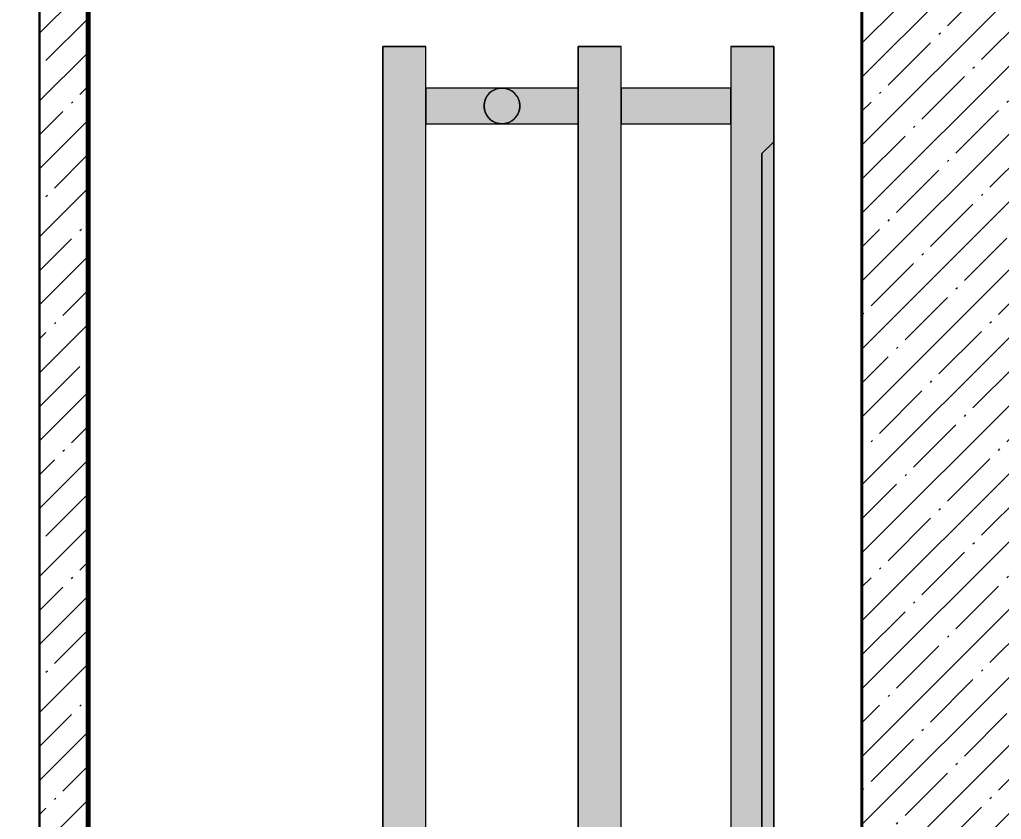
# Model space of a CAD drawing. Header units: millimetres. Extents: x -3511 to 67671, y -1987 to 16130.
# Drawn here: x 48266.8 to 48678.6, y 8705.6 to 9041.2 of the extents above; entities that cross this region are included whole.
import ezdxf

# ---------------------------------------------------------------- set-up
doc = ezdxf.new("R2010")
doc.units = ezdxf.units.MM
for name, color, linetype, lineweight in [('A-ANNO-DIMS', 7, 'Continuous', 9), ('A-ANNO-DIMS-25', 7, 'Continuous', 9), ('A-WALL', 7, 'Continuous', 9), ('A-WALL-7', 7, 'Continuous', 40), ('M-EQPM', 7, 'Continuous', 9)]:
    doc.layers.add(name, color=color, linetype=linetype, lineweight=lineweight)
for name, color, linetype, lineweight, true_color in [('A-WALL-4', 7, 'Continuous', 40, 0x3c3c3c), ('A-WALL-5', 7, 'Continuous', 30, 0x3c3c3c), ('A-WALL-6', 7, 'Continuous', 9, 0x787878), ('A-WALL-FNSH-3', 7, 'Continuous', 30, 0x3c3c3c), ('I-WALL-1', 7, 'Continuous', 9, 0x787878)]:
    doc.layers.add(name, color=color, linetype=linetype, lineweight=lineweight, true_color=true_color)
doc.layers.add('M-EQPM-1', color=7, linetype='Continuous', lineweight=9, true_color=0xe6e6e6, transparency=0.7)
doc.styles.add('ISOCPEUR_3', font='isocpeur.ttf', dxfattribs={"width": 0.9, "height": 50})
doc.dimstyles.new('ISO-2_0_0_9К_Средний_округл2', dxfattribs={"dimscale": 304.8, "dimtxt": 49.799059, "dimasz": 0.123031, "dimexe": 0.098425, "dimexo": 0, "dimgap": 0, "dimtad": 1, "dimdec": 0, "dimrnd": 10, "dimzin": 0, "dimdsep": 46, "dimtxsty": 'ISOCPEUR_3', "dimblk1": 'OBLIQUE', "dimblk2": 'OBLIQUE', "dimsah": 1, "dimcen": 0.09, "dimdle": 0.098425, "dimazin": 0, "dimtfac": 1, "dimtdec": 4, "dimtix": 1, "dimtmove": 0, "dimatfit": 3, "dimfxl": 1, "dimtvp": 1, "dimtolj": 1, "dimtzin": 0, "dimarcsym": 2})

# ---------------------------------------------------------------- blocks, each defined once
blk = doc.blocks.new('radiator_prado_classic_z_tip_30_po exemplyaru - Classic Z Тип 30-500-30677905-Развертка 3_45-3')
at = {"layer": 'M-EQPM-1'}
for points in [[(-14838.33, 8530), (-14838, 8530), (-14838, 9030), (-14856, 9030), (-14856, 8530)], [(-14774, 8530), (-14756, 8530), (-14756, 9030), (-14774, 9030), (-14774, 8533.97)], [(-14710, 8530), (-14692, 8530), (-14692, 8570), (-14697, 8575), (-14697, 8985), (-14692, 8990), (-14692, 9030), (-14710, 9030), (-14710, 8547.44)], [(-14800.64, 8999.77), (-14800.19, 9000.33), (-14800.59, 8999.84)], [(-14798.77, 9003.03), (-14798.76, 9003.06), (-14798.77, 9003.04)], [(-14692, 8570), (-14692, 8990), (-14697, 8985), (-14697, 8575)]]:
    blk.add_hatch(color=256, dxfattribs=at).paths.add_polyline_path(points)
h = blk.add_hatch(color=256, dxfattribs=at)
h.paths.add_polyline_path([(-14799.01, 9005), (-14774, 9005), (-14774, 9012.5), (-14838, 9012.24), (-14838, 9005), (-14799.5, 9005)])
h.paths.add_polyline_path([(-14800.64, 9010.23), (-14799.97, 9009.38), (-14800.59, 9010.16)])
h.paths.add_polyline_path([(-14812.49, 9008.75), (-14811.81, 9009.67), (-14812.49, 9008.76)])
h.paths.add_polyline_path([(-14813.23, 9006.97), (-14813.23, 9007), (-14813.23, 9006.98)])
h.paths.add_polyline_path([(-14710, 9005), (-14710, 9012.5), (-14756, 9012.24), (-14756, 9005), (-14741.24, 9005)])
h = blk.add_hatch(color=256, dxfattribs=at)
h.paths.add_polyline_path([(-14798.77, 9006.97), (-14799.04, 9007.65), (-14798.77, 9006.98)])
h.paths.add_polyline_path([(-14799.51, 9008.75), (-14799.97, 9009.38), (-14799.51, 9008.76)])
h = blk.add_hatch(color=256, dxfattribs=at)
h.paths.add_polyline_path([(-14798.77, 9003.03), (-14799.04, 9002.35), (-14798.77, 9003.02)])
h.paths.add_polyline_path([(-14804.68, 8997.5), (-14774, 8997.76), (-14774, 9005), (-14838, 9005), (-14838, 8997.5), (-14805.96, 8997.5)])
h.paths.add_polyline_path([(-14811.36, 8999.77), (-14812.03, 9000.62), (-14811.41, 8999.84)])
h.paths.add_polyline_path([(-14756, 8997.5), (-14710, 8997.76), (-14710, 9005), (-14756, 9005), (-14756, 8997.76)])
at = {"layer": 'M-EQPM'}
for p, q in [((-14856, 8530), (-14856, 9030)), ((-14856, 9030), (-14838, 9030)), ((-14838, 9030), (-14856, 9030)), ((-14856, 9030), (-14856, 8530)), ((-14838, 8530), (-14838, 9030)), ((-14838, 9012.5), (-14838, 9030)), ((-14774, 9030), (-14756, 9030)), ((-14756, 9030), (-14774, 9030)), ((-14774, 8530), (-14774, 9030)), ((-14774, 9030), (-14774, 9012.5)), ((-14756, 8530), (-14756, 9030)), ((-14756, 9012.5), (-14756, 9030)), ((-14692, 9030), (-14710, 9030)), ((-14710, 9030), (-14692, 9030)), ((-14710, 9030), (-14710, 8530)), ((-14710, 9030), (-14710, 9012.5)), ((-14692, 8990), (-14692, 9030)), ((-14692, 9030), (-14692, 8530)), ((-14806, 9012.5), (-14838, 9012.5)), ((-14774, 9012.5), (-14838, 9012.5)), ((-14838, 9005), (-14838, 9012.5)), ((-14838, 9012.5), (-14838, 9005)), ((-14838, 9012.24), (-14838, 9012.5)), ((-14838, 9012.5), (-14838, 9005)), ((-14838, 9011.5), (-14838, 9012.24)), ((-14838, 9001.43), (-14838, 9012.24)), ((-14774, 9012.5), (-14805.96, 9012.5)), ((-14774, 9012.5), (-14774, 9005)), ((-14774, 9005), (-14774, 9012.5)), ((-14774, 9012.5), (-14774, 9005)), ((-14774, 9005), (-14774, 9012.5)), ((-14774, 9012.24), (-14774, 9001.43)), ((-14710, 9012.5), (-14756, 9012.5)), ((-14710, 9012.5), (-14756, 9012.5)), ((-14756, 9012.24), (-14756, 9012.5)), ((-14756, 9012.5), (-14756, 9012.24)), ((-14756, 9010.3), (-14756, 9012.5)), ((-14756, 9012.5), (-14756, 9005)), ((-14756, 9005), (-14756, 9012.24)), ((-14756, 9012.24), (-14756, 9011.5)), ((-14756, 9001.43), (-14756, 9012.24)), ((-14710, 9008.75), (-14710, 9012.5)), ((-14710, 9012.5), (-14710, 9008.75)), ((-14710, 9008.75), (-14710, 9012.5)), ((-14710, 9012.5), (-14710, 9005)), ((-14710, 9012.24), (-14710, 9001.43)), ((-14838, 9005), (-14838, 9011.5)), ((-14756, 9011.5), (-14756, 9008.75)), ((-14756, 9008.75), (-14756, 9010.3)), ((-14756, 9008.75), (-14756, 9005)), ((-14756, 9005), (-14756, 9008.75)), ((-14710, 9006.94), (-14710, 9008.75)), ((-14710, 9008.75), (-14710, 9005)), ((-14710, 9005), (-14710, 9008.75)), ((-14838, 8997.5), (-14838, 9005)), ((-14838, 9005), (-14838, 8998.5)), ((-14838, 8998.5), (-14838, 9005)), ((-14838, 9005), (-14838, 8997.5)), ((-14774, 9005), (-14774, 8997.5)), ((-14774, 8997.5), (-14774, 9005)), ((-14774, 9005), (-14774, 8999.7)), ((-14774, 8997.5), (-14774, 9005)), ((-14756, 9003.06), (-14756, 9005)), ((-14756, 9005), (-14756, 8997.5)), ((-14756, 9003.06), (-14756, 9005)), ((-14756, 9005), (-14756, 8997.5)), ((-14710, 9005), (-14710, 9006.94)), ((-14710, 8998.5), (-14710, 9005)), ((-14710, 9005), (-14710, 8999.7)), ((-14710, 8998.5), (-14710, 9005)), ((-14710, 9005), (-14710, 8997.5)), ((-14838, 8997.76), (-14838, 9001.25)), ((-14774, 9001.25), (-14774, 8997.76)), ((-14774, 8999.7), (-14774, 8998.5)), ((-14756, 8997.5), (-14756, 9003.06)), ((-14756, 8997.5), (-14756, 9003.06)), ((-14756, 8997.76), (-14756, 9001.25)), ((-14710, 9001.25), (-14710, 8997.76)), ((-14710, 8999.7), (-14710, 8998.5)), ((-14838, 8998.5), (-14838, 8997.5)), ((-14838, 8997.5), (-14838, 8998.5)), ((-14838, 8997.5), (-14806, 8997.5)), ((-14838, 8997.5), (-14774, 8997.5)), ((-14838, 8562.58), (-14838, 8997.5)), ((-14805.96, 8997.5), (-14774, 8997.5)), ((-14774, 8998.5), (-14774, 8997.76)), ((-14774, 8997.76), (-14774, 8997.5)), ((-14774, 8997.5), (-14774, 8562.58)), ((-14756, 8997.5), (-14710, 8997.5)), ((-14756, 8997.5), (-14710, 8997.5)), ((-14756, 8562.58), (-14756, 8997.5)), ((-14710, 8997.76), (-14710, 8998.5)), ((-14710, 8998.5), (-14710, 8997.76)), ((-14710, 8997.5), (-14710, 8998.5)), ((-14710, 8997.5), (-14710, 8997.76)), ((-14710, 8997.76), (-14710, 8997.5)), ((-14710, 8997.5), (-14710, 8562.58)), ((-14692, 8990), (-14697, 8985)), ((-14692, 8990), (-14697, 8985)), ((-14692, 8990), (-14697, 8985)), ((-14692, 8990), (-14697, 8985)), ((-14692, 8990), (-14697, 8985)), ((-14692, 8990), (-14697, 8985)), ((-14692, 8990), (-14697, 8985)), ((-14692, 8990), (-14697, 8985)), ((-14692, 8990), (-14697, 8985)), ((-14692, 8990), (-14697, 8985)), ((-14692, 8990), (-14697, 8985)), ((-14692, 8990), (-14697, 8985)), ((-14692, 8990), (-14697, 8985)), ((-14692, 8990), (-14697, 8985)), ((-14692, 8990), (-14697, 8985)), ((-14692, 8990), (-14697, 8985)), ((-14692, 8990), (-14697, 8985)), ((-14692, 8990), (-14697, 8985)), ((-14692, 8990), (-14697, 8985)), ((-14692, 8990), (-14697, 8985)), ((-14692, 8990), (-14697, 8985)), ((-14692, 8990), (-14697, 8985)), ((-14692, 8990), (-14697, 8985)), ((-14692, 8990), (-14697, 8985)), ((-14692, 8990), (-14697, 8985)), ((-14692, 8990), (-14697, 8985)), ((-14692, 8990), (-14697, 8985)), ((-14692, 8990), (-14697, 8985)), ((-14692, 8990), (-14697, 8985)), ((-14692, 8990), (-14697, 8985)), ((-14692, 8990), (-14697, 8985)), ((-14692, 8990), (-14697, 8985)), ((-14692, 8990), (-14697, 8985)), ((-14692, 8990), (-14697, 8985)), ((-14692, 8990), (-14697, 8985)), ((-14692, 8990), (-14697, 8985)), ((-14692, 8990), (-14697, 8985)), ((-14692, 8990), (-14697, 8985)), ((-14692, 8990), (-14697, 8985)), ((-14692, 8990), (-14697, 8985)), ((-14692, 8990), (-14697, 8985)), ((-14692, 8990), (-14697, 8985)), ((-14692, 8990), (-14697, 8985)), ((-14692, 8990), (-14697, 8985)), ((-14692, 8990), (-14697, 8985)), ((-14692, 8990), (-14697, 8985)), ((-14692, 8990), (-14697, 8985)), ((-14692, 8990), (-14697, 8985)), ((-14692, 8990), (-14697, 8985)), ((-14692, 8990), (-14697, 8985)), ((-14692, 8990), (-14697, 8985)), ((-14692, 8990), (-14697, 8985)), ((-14692, 8990), (-14697, 8985)), ((-14692, 8990), (-14697, 8985)), ((-14692, 8990), (-14697, 8985)), ((-14692, 8990), (-14697, 8985)), ((-14692, 8990), (-14697, 8985)), ((-14692, 8990), (-14697, 8985)), ((-14692, 8990), (-14697, 8985)), ((-14692, 8990), (-14697, 8985)), ((-14692, 8990), (-14697, 8985)), ((-14692, 8990), (-14697, 8985)), ((-14692, 8990), (-14697, 8985)), ((-14692, 8990), (-14697, 8985)), ((-14692, 8990), (-14697, 8985)), ((-14692, 8990), (-14697, 8985)), ((-14692, 8990), (-14697, 8985)), ((-14692, 8990), (-14697, 8985)), ((-14692, 8990), (-14697, 8985)), ((-14692, 8990), (-14697, 8985)), ((-14692, 8990), (-14697, 8985)), ((-14692, 8990), (-14697, 8985)), ((-14692, 8570), (-14692, 8990)), ((-14692, 8990), (-14692, 8570)), ((-14692, 8570), (-14692, 8990)), ((-14692, 8990), (-14692, 8570)), ((-14692, 8570), (-14692, 8990)), ((-14692, 8990), (-14692, 8570)), ((-14692, 8570), (-14692, 8990)), ((-14692, 8990), (-14692, 8570)), ((-14692, 8570), (-14692, 8990)), ((-14692, 8990), (-14692, 8570)), ((-14692, 8570), (-14692, 8990)), ((-14692, 8990), (-14692, 8570)), ((-14692, 8570), (-14692, 8990)), ((-14692, 8990), (-14692, 8570)), ((-14692, 8570), (-14692, 8990)), ((-14692, 8990), (-14692, 8570)), ((-14692, 8570), (-14692, 8990)), ((-14692, 8570), (-14692, 8990)), ((-14692, 8990), (-14692, 8570)), ((-14692, 8570), (-14692, 8990)), ((-14692, 8990), (-14692, 8570)), ((-14692, 8570), (-14692, 8990)), ((-14692, 8990), (-14692, 8570)), ((-14692, 8570), (-14692, 8990)), ((-14692, 8990), (-14692, 8570)), ((-14692, 8570), (-14692, 8990)), ((-14692, 8990), (-14692, 8570)), ((-14692, 8570), (-14692, 8990)), ((-14692, 8990), (-14692, 8570)), ((-14692, 8570), (-14692, 8990)), ((-14692, 8990), (-14692, 8570)), ((-14692, 8570), (-14692, 8990)), ((-14692, 8990), (-14692, 8570)), ((-14692, 8570), (-14692, 8990)), ((-14692, 8990), (-14692, 8570)), ((-14692, 8570), (-14692, 8990)), ((-14692, 8990), (-14692, 8570)), ((-14692, 8570), (-14692, 8990)), ((-14692, 8990), (-14692, 8570)), ((-14692, 8570), (-14692, 8990)), ((-14692, 8990), (-14692, 8570)), ((-14692, 8570), (-14692, 8990)), ((-14692, 8990), (-14692, 8570)), ((-14692, 8570), (-14692, 8990)), ((-14692, 8990), (-14692, 8570)), ((-14692, 8570), (-14692, 8990)), ((-14692, 8990), (-14692, 8570)), ((-14692, 8570), (-14692, 8990)), ((-14692, 8990), (-14692, 8570)), ((-14692, 8570), (-14692, 8990)), ((-14692, 8990), (-14692, 8570)), ((-14692, 8570), (-14692, 8990)), ((-14692, 8990), (-14692, 8570)), ((-14692, 8570), (-14692, 8990)), ((-14692, 8990), (-14692, 8570)), ((-14692, 8570), (-14692, 8990)), ((-14692, 8990), (-14692, 8570)), ((-14692, 8570), (-14692, 8990)), ((-14692, 8990), (-14692, 8570)), ((-14692, 8570), (-14692, 8990)), ((-14692, 8990), (-14692, 8570)), ((-14692, 8570), (-14692, 8990)), ((-14692, 8990), (-14692, 8570)), ((-14692, 8570), (-14692, 8990)), ((-14692, 8990), (-14692, 8570)), ((-14692, 8570), (-14692, 8990)), ((-14692, 8990), (-14692, 8570)), ((-14692, 8570), (-14692, 8990)), ((-14692, 8990), (-14692, 8570)), ((-14692, 8570), (-14692, 8990)), ((-14692, 8990), (-14692, 8570)), ((-14692, 8570), (-14692, 8990)), ((-14692, 8990), (-14692, 8570)), ((-14697, 8575), (-14697, 8985)), ((-14697, 8985), (-14697, 8575)), ((-14697, 8575), (-14697, 8985)), ((-14697, 8985), (-14697, 8575)), ((-14697, 8575), (-14697, 8985)), ((-14697, 8985), (-14697, 8575)), ((-14697, 8575), (-14697, 8985)), ((-14697, 8985), (-14697, 8575)), ((-14697, 8575), (-14697, 8985)), ((-14697, 8985), (-14697, 8575)), ((-14697, 8575), (-14697, 8985)), ((-14697, 8985), (-14697, 8575)), ((-14697, 8575), (-14697, 8985)), ((-14697, 8985), (-14697, 8575)), ((-14697, 8575), (-14697, 8985)), ((-14697, 8985), (-14697, 8575)), ((-14697, 8575), (-14697, 8985)), ((-14697, 8985), (-14697, 8575)), ((-14697, 8575), (-14697, 8985)), ((-14697, 8985), (-14697, 8575)), ((-14697, 8575), (-14697, 8985)), ((-14697, 8985), (-14697, 8575)), ((-14697, 8575), (-14697, 8985)), ((-14697, 8985), (-14697, 8575)), ((-14697, 8575), (-14697, 8985)), ((-14697, 8985), (-14697, 8575)), ((-14697, 8575), (-14697, 8985)), ((-14697, 8985), (-14697, 8575)), ((-14697, 8575), (-14697, 8985)), ((-14697, 8985), (-14697, 8575)), ((-14697, 8575), (-14697, 8985)), ((-14697, 8985), (-14697, 8575)), ((-14697, 8575), (-14697, 8985)), ((-14697, 8985), (-14697, 8575)), ((-14697, 8575), (-14697, 8985)), ((-14697, 8985), (-14697, 8575)), ((-14697, 8575), (-14697, 8985)), ((-14697, 8985), (-14697, 8575)), ((-14697, 8575), (-14697, 8985)), ((-14697, 8985), (-14697, 8575)), ((-14697, 8575), (-14697, 8985)), ((-14697, 8985), (-14697, 8575)), ((-14697, 8575), (-14697, 8985)), ((-14697, 8985), (-14697, 8575)), ((-14697, 8575), (-14697, 8985)), ((-14697, 8985), (-14697, 8575)), ((-14697, 8575), (-14697, 8985)), ((-14697, 8985), (-14697, 8575)), ((-14697, 8575), (-14697, 8985)), ((-14697, 8985), (-14697, 8575)), ((-14697, 8575), (-14697, 8985)), ((-14697, 8985), (-14697, 8575)), ((-14697, 8575), (-14697, 8985)), ((-14697, 8985), (-14697, 8575)), ((-14697, 8575), (-14697, 8985)), ((-14697, 8985), (-14697, 8575)), ((-14697, 8575), (-14697, 8985)), ((-14697, 8985), (-14697, 8575)), ((-14697, 8575), (-14697, 8985)), ((-14697, 8985), (-14697, 8575)), ((-14697, 8575), (-14697, 8985)), ((-14697, 8985), (-14697, 8575)), ((-14697, 8575), (-14697, 8985)), ((-14697, 8985), (-14697, 8575)), ((-14697, 8575), (-14697, 8985)), ((-14697, 8985), (-14697, 8575)), ((-14697, 8575), (-14697, 8985)), ((-14697, 8985), (-14697, 8575)), ((-14697, 8575), (-14697, 8985)), ((-14697, 8985), (-14697, 8575)), ((-14697, 8575), (-14697, 8985)), ((-14697, 8985), (-14697, 8575))]:
    blk.add_line(p, q, dxfattribs=at)
for start, end in [(360, 180), (107.5083, 117.2611), (90, 107.5083), (89.7193, 90), (72.4917, 89.7193), (62.7389, 72.4917), (150, 164.4979), (136.379, 149.9349), (121.6948, 135), (117.2611, 120), (60, 62.7389), (45, 58.3052), (30.0651, 43.621), (15.5021, 30), (165, 180), (180, 195), (180, 360), (0, 15), (345, 0), (195.5021, 208.494), (208.494, 210), (210.0651, 223.621), (225, 238.3052), (301.6948, 315), (316.379, 329.9349), (330, 331.506), (331.506, 344.4979), (240, 242.7389), (242.7389, 252.4917), (252.4917, 255), (255, 270), (270, 270.2807), (270.2807, 287.5083), (287.5083, 297.2611), (297.2611, 300)]:
    blk.add_arc((-14806, 9005), 7.5, start, end, dxfattribs=at)
for points, knots in [([(-14811.44, 9010.16), (-14811.35, 9010.26), (-14811.15, 9010.46), (-14810.74, 9010.82), (-14810.31, 9011.14), (-14809.88, 9011.43), (-14809.43, 9011.68), (-14808.63, 9012.06), (-14807.44, 9012.41), (-14806.48, 9012.5), (-14806, 9012.5)], [0.4285714, 0.4285714, 0.4285714, 0.4285714, 0.4642857, 0.5, 0.5714286, 0.6071429, 0.6428571, 0.7142857, 0.8571429, 1, 1, 1, 1]), ([(-14810.2, 9011.21), (-14810.09, 9011.28), (-14809.87, 9011.43), (-14809.43, 9011.68), (-14809.08, 9011.84), (-14808.85, 9011.94)], [0.5714286, 0.5714286, 0.5714286, 0.5714286, 0.6071429, 0.6428571, 0.7142857, 0.7142857, 0.7142857, 0.7142857]), ([(-14806, 9012.5), (-14805.52, 9012.5), (-14804.55, 9012.41), (-14803.37, 9012.06), (-14802.57, 9011.68), (-14802.13, 9011.43), (-14801.79, 9011.21), (-14801.47, 9010.98), (-14801.16, 9010.73), (-14800.85, 9010.46), (-14800.56, 9010.16), (-14800.27, 9009.85), (-14800, 9009.51), (-14799.74, 9009.15), (-14799.51, 9008.76), (-14799.29, 9008.35), (-14799.09, 9007.92), (-14798.91, 9007.47), (-14798.77, 9007), (-14798.65, 9006.52), (-14798.54, 9005.86), (-14798.5, 9005.35), (-14798.5, 9005)], [0, 0, 0, 0, 0.142857, 0.285714, 0.357143, 0.392857, 0.428571, 0.464286, 0.5, 0.535714, 0.571429, 0.607143, 0.642857, 0.678571, 0.714286, 0.75, 0.785714, 0.821429, 0.857143, 0.892857, 0.928571, 1, 1, 1, 1]), ([(-14806, 9012.5), (-14805.52, 9012.5), (-14804.56, 9012.41), (-14803.37, 9012.06), (-14802.57, 9011.68), (-14802.12, 9011.43), (-14801.8, 9011.21), (-14801.47, 9010.98), (-14801.16, 9010.73), (-14800.85, 9010.46), (-14800.56, 9010.16), (-14800.27, 9009.85), (-14800, 9009.51), (-14799.74, 9009.15), (-14799.51, 9008.76), (-14799.29, 9008.35), (-14799.09, 9007.92), (-14798.91, 9007.47), (-14798.77, 9007), (-14798.66, 9006.52), (-14798.55, 9005.86), (-14798.51, 9005.35), (-14798.5, 9005)], [0, 0, 0, 0, 0.142857, 0.285714, 0.357143, 0.392857, 0.428571, 0.464286, 0.5, 0.535714, 0.571429, 0.607143, 0.642857, 0.678571, 0.714286, 0.75, 0.785714, 0.821429, 0.857143, 0.892857, 0.928571, 1, 1, 1, 1]), ([(-14806, 9012.5), (-14805.52, 9012.5), (-14804.56, 9012.41), (-14803.37, 9012.06), (-14802.57, 9011.68), (-14802.12, 9011.43), (-14801.8, 9011.21), (-14801.47, 9010.98), (-14801.16, 9010.73), (-14800.85, 9010.46), (-14800.65, 9010.26), (-14800.56, 9010.16)], [0, 0, 0, 0, 0.1428571, 0.2857143, 0.3571429, 0.3928571, 0.4285714, 0.4642857, 0.5, 0.5357143, 0.5714286, 0.5714286, 0.5714286, 0.5714286]), ([(-14803.15, 9011.94), (-14802.92, 9011.84), (-14802.57, 9011.68), (-14802.13, 9011.43), (-14801.91, 9011.28), (-14801.8, 9011.21)], [0.2857143, 0.2857143, 0.2857143, 0.2857143, 0.3571429, 0.3928571, 0.4285714, 0.4285714, 0.4285714, 0.4285714]), ([(-14811.28, 9010.32), (-14811.24, 9010.37), (-14811.09, 9010.51), (-14810.83, 9010.74), (-14810.61, 9010.92), (-14810.49, 9011.01)], [0.44802074, 0.44802074, 0.44802074, 0.44802074, 0.46428571, 0.5, 0.54036514, 0.54036514, 0.54036514, 0.54036514]), ([(-14801.8, 9011.21), (-14801.69, 9011.14), (-14801.47, 9010.98), (-14801.16, 9010.73), (-14800.91, 9010.51), (-14800.76, 9010.37), (-14800.72, 9010.32)], [0.4285714, 0.4285714, 0.4285714, 0.4285714, 0.4642857, 0.5, 0.5357143, 0.5519793, 0.5519793, 0.5519793, 0.5519793]), ([(-14813.5, 9005), (-14813.5, 9005.35), (-14813.46, 9005.86), (-14813.35, 9006.52), (-14813.27, 9006.84), (-14813.23, 9007)], [0, 0, 0, 0, 0.0714286, 0.1071429, 0.1428571, 0.1428571, 0.1428571, 0.1428571]), ([(-14813.5, 9005), (-14813.49, 9005.35), (-14813.45, 9005.86), (-14813.34, 9006.52), (-14813.27, 9006.84), (-14813.23, 9007)], [0, 0, 0, 0, 0.0714286, 0.1071429, 0.1428571, 0.1428571, 0.1428571, 0.1428571]), ([(-14813.23, 9003), (-14813.27, 9003.16), (-14813.35, 9003.48), (-14813.46, 9004.14), (-14813.5, 9004.65), (-14813.5, 9005)], [0.8571429, 0.8571429, 0.8571429, 0.8571429, 0.8928571, 0.9285714, 1, 1, 1, 1]), ([(-14813.23, 9003), (-14813.27, 9003.16), (-14813.34, 9003.48), (-14813.45, 9004.14), (-14813.49, 9004.65), (-14813.5, 9005)], [0.8571429, 0.8571429, 0.8571429, 0.8571429, 0.8928571, 0.9285714, 1, 1, 1, 1]), ([(-14798.5, 9005), (-14798.5, 9004.65), (-14798.54, 9004.14), (-14798.65, 9003.48), (-14798.77, 9003), (-14798.91, 9002.53), (-14799.09, 9002.08), (-14799.29, 9001.65), (-14799.51, 9001.24), (-14799.74, 9000.85), (-14800, 9000.49), (-14800.27, 9000.15), (-14800.56, 8999.84), (-14800.85, 8999.54), (-14801.26, 8999.18), (-14801.68, 8998.86), (-14802.13, 8998.57), (-14802.57, 8998.32), (-14803.37, 8997.94), (-14804.55, 8997.59), (-14805.52, 8997.5), (-14806, 8997.5)], [0, 0, 0, 0, 0.071429, 0.107143, 0.142857, 0.178571, 0.214286, 0.25, 0.285714, 0.321429, 0.357143, 0.392857, 0.428571, 0.464286, 0.5, 0.571429, 0.607143, 0.642857, 0.714286, 0.857143, 1, 1, 1, 1]), ([(-14798.5, 9005), (-14798.51, 9004.65), (-14798.55, 9004.14), (-14798.66, 9003.48), (-14798.77, 9003), (-14798.91, 9002.53), (-14799.09, 9002.08), (-14799.29, 9001.65), (-14799.51, 9001.24), (-14799.74, 9000.85), (-14800, 9000.49), (-14800.27, 9000.15), (-14800.56, 8999.84), (-14800.85, 8999.54), (-14801.26, 8999.18), (-14801.69, 8998.86), (-14802.12, 8998.57), (-14802.57, 8998.32), (-14803.37, 8997.94), (-14804.56, 8997.59), (-14805.52, 8997.5), (-14806, 8997.5)], [0, 0, 0, 0, 0.071429, 0.107143, 0.142857, 0.178571, 0.214286, 0.25, 0.285714, 0.321429, 0.357143, 0.392857, 0.428571, 0.464286, 0.5, 0.571429, 0.607143, 0.642857, 0.714286, 0.857143, 1, 1, 1, 1]), ([(-14798.77, 9007), (-14798.73, 9006.84), (-14798.65, 9006.52), (-14798.54, 9005.86), (-14798.5, 9005.35), (-14798.5, 9005)], [0.8571429, 0.8571429, 0.8571429, 0.8571429, 0.8928571, 0.9285714, 1, 1, 1, 1]), ([(-14798.77, 9007), (-14798.73, 9006.84), (-14798.66, 9006.52), (-14798.55, 9005.86), (-14798.51, 9005.35), (-14798.5, 9005)], [0.8571429, 0.8571429, 0.8571429, 0.8571429, 0.8928571, 0.9285714, 1, 1, 1, 1]), ([(-14798.5, 9005), (-14798.5, 9004.65), (-14798.54, 9004.14), (-14798.65, 9003.48), (-14798.73, 9003.16), (-14798.77, 9003)], [0, 0, 0, 0, 0.0714286, 0.1071429, 0.1428571, 0.1428571, 0.1428571, 0.1428571]), ([(-14798.5, 9005), (-14798.51, 9004.65), (-14798.55, 9004.14), (-14798.66, 9003.48), (-14798.73, 9003.16), (-14798.77, 9003)], [0, 0, 0, 0, 0.0714286, 0.1071429, 0.1428571, 0.1428571, 0.1428571, 0.1428571]), ([(-14812.59, 9001.42), (-14812.63, 9001.49), (-14812.74, 9001.71), (-14812.91, 9002.08), (-14813.09, 9002.53), (-14813.18, 9002.84), (-14813.23, 9003)], [0.7295959, 0.7295959, 0.7295959, 0.7295959, 0.75, 0.7857143, 0.8214286, 0.8571429, 0.8571429, 0.8571429, 0.8571429]), ([(-14812.59, 9001.42), (-14812.63, 9001.49), (-14812.74, 9001.71), (-14812.91, 9002.08), (-14813.09, 9002.53), (-14813.19, 9002.84), (-14813.23, 9003)], [0.7296174, 0.7296174, 0.7296174, 0.7296174, 0.75, 0.7857143, 0.8214286, 0.8571429, 0.8571429, 0.8571429, 0.8571429]), ([(-14806, 8997.5), (-14806.48, 8997.5), (-14807.44, 8997.59), (-14808.63, 8997.94), (-14809.43, 8998.32), (-14809.88, 8998.57), (-14810.2, 8998.79), (-14810.53, 8999.02), (-14810.84, 8999.27), (-14811.15, 8999.54), (-14811.35, 8999.74), (-14811.44, 8999.84)], [0, 0, 0, 0, 0.1428571, 0.2857143, 0.3571429, 0.3928571, 0.4285714, 0.4642857, 0.5, 0.5357143, 0.5714286, 0.5714286, 0.5714286, 0.5714286]), ([(-14810.2, 8998.79), (-14810.31, 8998.86), (-14810.53, 8999.02), (-14810.84, 8999.27), (-14811.09, 8999.49), (-14811.24, 8999.63), (-14811.28, 8999.68)], [0.4285714, 0.4285714, 0.4285714, 0.4285714, 0.4642857, 0.5, 0.5357143, 0.5519793, 0.5519793, 0.5519793, 0.5519793]), ([(-14800.56, 8999.84), (-14800.65, 8999.74), (-14800.85, 8999.54), (-14801.26, 8999.18), (-14801.69, 8998.86), (-14802.12, 8998.57), (-14802.57, 8998.32), (-14803.37, 8997.94), (-14804.56, 8997.59), (-14805.52, 8997.5), (-14806, 8997.5)], [0.4285714, 0.4285714, 0.4285714, 0.4285714, 0.4642857, 0.5, 0.5714286, 0.6071429, 0.6428571, 0.7142857, 0.8571429, 1, 1, 1, 1]), ([(-14800.72, 8999.68), (-14800.76, 8999.63), (-14800.91, 8999.49), (-14801.17, 8999.26), (-14801.39, 8999.08), (-14801.51, 8998.99)], [0.44802074, 0.44802074, 0.44802074, 0.44802074, 0.46428571, 0.5, 0.54036514, 0.54036514, 0.54036514, 0.54036514]), ([(-14798.77, 9003), (-14798.82, 9002.84), (-14798.91, 9002.53), (-14799.09, 9002.08), (-14799.26, 9001.71), (-14799.37, 9001.49), (-14799.41, 9001.42)], [0.1428571, 0.1428571, 0.1428571, 0.1428571, 0.1785714, 0.2142857, 0.25, 0.2704041, 0.2704041, 0.2704041, 0.2704041]), ([(-14798.77, 9003), (-14798.81, 9002.84), (-14798.91, 9002.53), (-14799.09, 9002.08), (-14799.26, 9001.71), (-14799.37, 9001.49), (-14799.41, 9001.42)], [0.1428571, 0.1428571, 0.1428571, 0.1428571, 0.1785714, 0.2142857, 0.25, 0.2703826, 0.2703826, 0.2703826, 0.2703826]), ([(-14808.85, 8998.06), (-14809.08, 8998.16), (-14809.43, 8998.32), (-14809.87, 8998.57), (-14810.09, 8998.72), (-14810.2, 8998.79)], [0.2857143, 0.2857143, 0.2857143, 0.2857143, 0.3571429, 0.3928571, 0.4285714, 0.4285714, 0.4285714, 0.4285714]), ([(-14801.8, 8998.79), (-14801.91, 8998.72), (-14802.13, 8998.57), (-14802.57, 8998.32), (-14802.92, 8998.16), (-14803.15, 8998.06)], [0.5714286, 0.5714286, 0.5714286, 0.5714286, 0.6071429, 0.6428571, 0.7142857, 0.7142857, 0.7142857, 0.7142857])]:
    blk.add_open_spline(points, degree=3, knots=knots, dxfattribs=at)
for points in [[(-14808.85, 9011.94), (-14808.39, 9012.13), (-14807.92, 9012.27), (-14807.44, 9012.36)], [(-14807.44, 9012.36), (-14806.96, 9012.45), (-14806.48, 9012.5), (-14806, 9012.5)], [(-14806, 9012.5), (-14805.52, 9012.5), (-14805.04, 9012.45), (-14804.56, 9012.36)], [(-14804.56, 9012.36), (-14804.08, 9012.27), (-14803.61, 9012.13), (-14803.15, 9011.94)], [(-14813.23, 9007), (-14813.18, 9007.16), (-14813.09, 9007.47), (-14812.91, 9007.92), (-14812.71, 9008.35), (-14812.57, 9008.62), (-14812.49, 9008.76)], [(-14813.23, 9007), (-14813.19, 9007.16), (-14813.09, 9007.47), (-14812.91, 9007.92), (-14812.71, 9008.35), (-14812.57, 9008.62), (-14812.49, 9008.76)], [(-14812.49, 9008.76), (-14812.41, 9008.89), (-14812.26, 9009.15), (-14812, 9009.51), (-14811.73, 9009.85), (-14811.54, 9010.06), (-14811.44, 9010.16)], [(-14812.49, 9008.76), (-14812.42, 9008.89), (-14812.26, 9009.15), (-14812, 9009.51), (-14811.73, 9009.85), (-14811.54, 9010.06), (-14811.44, 9010.16)], [(-14800.56, 9010.16), (-14800.46, 9010.06), (-14800.27, 9009.85), (-14800, 9009.51), (-14799.74, 9009.15), (-14799.59, 9008.89), (-14799.51, 9008.76)], [(-14800.56, 9010.16), (-14800.46, 9010.06), (-14800.27, 9009.85), (-14800, 9009.51), (-14799.74, 9009.15), (-14799.58, 9008.89), (-14799.51, 9008.76)], [(-14799.51, 9008.76), (-14799.43, 9008.62), (-14799.29, 9008.35), (-14799.09, 9007.92), (-14798.91, 9007.47), (-14798.82, 9007.16), (-14798.77, 9007)], [(-14799.51, 9008.76), (-14799.43, 9008.62), (-14799.29, 9008.35), (-14799.09, 9007.92), (-14798.91, 9007.47), (-14798.81, 9007.16), (-14798.77, 9007)], [(-14812.49, 9001.24), (-14812.52, 9001.3), (-14812.56, 9001.36), (-14812.59, 9001.42)], [(-14812.49, 9001.24), (-14812.52, 9001.3), (-14812.56, 9001.36), (-14812.59, 9001.42)], [(-14811.44, 8999.84), (-14811.54, 8999.94), (-14811.73, 9000.15), (-14812, 9000.49), (-14812.26, 9000.85), (-14812.41, 9001.11), (-14812.49, 9001.24)], [(-14811.44, 8999.84), (-14811.54, 8999.94), (-14811.73, 9000.15), (-14812, 9000.49), (-14812.26, 9000.85), (-14812.42, 9001.11), (-14812.49, 9001.24)], [(-14799.51, 9001.24), (-14799.59, 9001.11), (-14799.74, 9000.85), (-14800, 9000.49), (-14800.27, 9000.15), (-14800.46, 8999.94), (-14800.56, 8999.84)], [(-14799.51, 9001.24), (-14799.58, 9001.11), (-14799.74, 9000.85), (-14800, 9000.49), (-14800.27, 9000.15), (-14800.46, 8999.94), (-14800.56, 8999.84)], [(-14799.41, 9001.42), (-14799.44, 9001.36), (-14799.48, 9001.3), (-14799.51, 9001.24)], [(-14799.41, 9001.42), (-14799.44, 9001.36), (-14799.48, 9001.3), (-14799.51, 9001.24)], [(-14807.44, 8997.64), (-14807.92, 8997.73), (-14808.39, 8997.87), (-14808.85, 8998.06)], [(-14806, 8997.5), (-14806.48, 8997.5), (-14806.96, 8997.55), (-14807.44, 8997.64)], [(-14804.56, 8997.64), (-14805.04, 8997.55), (-14805.52, 8997.5), (-14806, 8997.5)], [(-14803.15, 8998.06), (-14803.61, 8997.87), (-14804.08, 8997.73), (-14804.56, 8997.64)]]:
    blk.add_open_spline(points, degree=3, dxfattribs=at)
blk = doc.blocks.new('Зашивка приборов отопления34 - Зашивка приборов отопления-33324488-Развертка 3_45-3')
at = {"layer": 'A-WALL-6'}
h = blk.add_hatch(dxfattribs=at)
h.set_pattern_fill('FP_24', color=256, style=0, pattern_type=2)
h.set_pattern_definition([(45, (0, 0), (-14.25598, 14.25598), []), (45, (14.256, 0), (-14.25598, 14.25598), [25.202, -5.04, 0.8382, -4.202])])
h.paths.add_polyline_path([(-14611.79, 8400), (-14580, 8400), (-14580, 9200), (-14655, 9200), (-14655, 8400), (-14617.5, 8400)])
at = {"layer": 'A-WALL-7'}
blk.add_line((-14655, 9200), (-14655, 8400), dxfattribs=at)
blk = doc.blocks.new('DIMBLOCK56-Развертка 3_45-3')
at = {"layer": 'A-ANNO-DIMS-25'}
for p, q in [((48160.34, 11830), (48160.34, 8370)), ((48296.13, 11800), (48130.34, 11800)), ((48160.34, 11800), (48296.13, 11800)), ((48295.13, 8400), (48130.34, 8400)), ((48160.34, 8400), (48295.13, 8400))]:
    blk.add_line(p, q, dxfattribs=at)
at = {"layer": 'A-ANNO-DIMS-25', "lineweight": 20}
for p, q in [((48160.34, 11800), (48141.59, 11818.75)), ((48160.34, 11800), (48179.09, 11781.25)), ((48160.34, 8400), (48141.59, 8418.75)), ((48160.34, 8400), (48179.09, 8381.25))]:
    blk.add_line(p, q, dxfattribs=at)
at = {"layer": 'A-ANNO-DIMS-25', "color": 0, "insert": (48095.02, 10034.4), "char_height": 50, "width": 157.4416, "attachment_point": 1, "rotation": 90, "line_spacing_factor": 1.149209, "style": 'ISOCPEUR_3'}
blk.add_mtext('3400', dxfattribs=at)
blk = doc.blocks.new('_Oblique')
at = {"color": 0, "linetype": 'ByBlock', "lineweight": -2}
blk.add_line((-0.5, -0.5), (0.5, 0.5), dxfattribs=at)

msp = doc.modelspace()

# ---------------------------------------------------------------- hatches: boundary and pattern name
at = {"layer": 'I-WALL-1'}
h = msp.add_hatch(dxfattribs=at)
h.set_pattern_fill('FP_24', color=256, style=0, pattern_type=2)
h.set_pattern_definition([(45, (63275.13, 0), (-14.25598, 14.25598), []), (45, (63289.385, 0), (-14.25598, 14.25598), [25.202, -5.04, 0.8382, -4.202])])
h.paths.add_polyline_path([(48280.1, 8396.11), (48295.13, 8396.11), (48295.13, 9200), (48274.99, 9200), (48274.99, 8396.11)])

# ---------------------------------------------------------------- linework, layer by layer
at = {"layer": 'A-WALL'}
msp.add_line((48295.13, 8400), (48295.13, 9200), dxfattribs=at)
at = {"layer": 'A-WALL-4'}
msp.add_line((48295.13, 8396.11), (48295.13, 9200), dxfattribs=at)
at = {"layer": 'A-WALL-5'}
msp.add_line((48275.13, 9200), (48275.13, 8400), dxfattribs=at)
at = {"layer": 'A-WALL-FNSH-3'}
msp.add_line((48296.13, 8400), (48296.13, 9200), dxfattribs=at)

# ---------------------------------------------------------------- block references
at = {"layer": 'A-WALL'}
msp.add_blockref('Зашивка приборов отопления34 - Зашивка приборов отопления-33324488-Развертка 3_45-3', (63275.13, 0), dxfattribs=at)
at = {"layer": 'M-EQPM'}
msp.add_blockref('radiator_prado_classic_z_tip_30_po exemplyaru - Classic Z Тип 30-500-30677905-Развертка 3_45-3', (63275.13, 0), dxfattribs=at)

# ---------------------------------------------------------------- dimensions: what is measured, and where the dimension line sits
at = {"layer": 'A-ANNO-DIMS'}
dim = msp.add_linear_dim(base=(48160.34, 8400), p1=(48296.13, 11800), p2=(48295.13, 8400), angle=90, dimstyle='ISO-2_0_0_9К_Средний_округл2', override={"dimpost": '<>', "dimfxl": 3400.000147}, dxfattribs=at)
dim.commit()
dim.dimension.update_dxf_attribs({"geometry": 'DIMBLOCK56-Развертка 3_45-3', "text_midpoint": (48135.34, 10100)})

doc.saveas('drawing.dxf')
